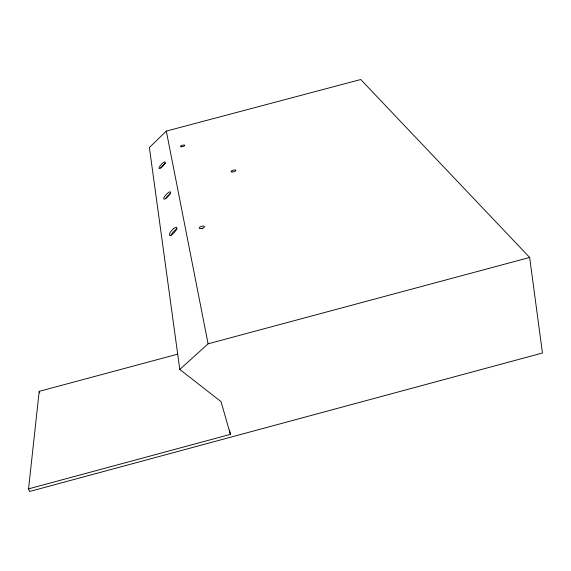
<?xml version="1.0" encoding="UTF-8"?>
<svg xmlns="http://www.w3.org/2000/svg" width="571" height="571" viewBox="0 0 571 571"><rect width="100%" height="100%" fill="white"/><g stroke="black" fill="none" stroke-linecap="round" stroke-linejoin="round"><path stroke-width="0.86" d="M28.55 488.869L230.399 434.374L221.034 401.613L179.786 369.437L149.381 147.511L166.318 131.102L360.736 79.512L529.652 257.45L542.45 353.014L29.578 491.488L28.55 488.869L39.185 391.356L177.752 354.134M179.786 369.437L208.094 343.813L529.652 257.45M39.185 391.356L39.763 392.927M229.521 430.07L230.399 434.374M166.318 131.102L208.094 343.813M202.262 228.721A2.719 1.042 -15.2 0 1 202.948 228.571M165.519 198.836A4.846 1.37 -47.1 0 1 170.101 193.776M170.986 235.766A5.296 1.634 -47.5 0 1 174.291 230.905L175.268 230.049A5.296 1.634 -47.5 0 1 177.06 228.935M161.093 167.638A4.468 1.163 -46.8 0 1 165.561 163.349M173.663 228.578L172.685 229.442A5.303 1.627 -47.5 0 0 169.88 235.395A5.303 1.627 -47.5 0 0 176.246 229.806A5.303 1.627 -47.5 0 0 173.663 228.578M181.706 146.761A2.198 0.671 -15 0 0 184.754 145.348A2.198 0.671 -15 0 0 181.428 145.626A2.198 0.671 -15 0 0 181.706 146.761M232.019 171.978A2.427 0.828 -14.3 0 0 235.816 170.579A2.427 0.828 -14.3 0 0 232.59 170.394A2.427 0.828 -14.3 0 0 232.019 171.978M200.735 228.536A2.727 1.035 -15.2 0 0 204.475 226.601A2.727 1.035 -15.2 0 0 200.314 226.787A2.727 1.035 -15.2 0 0 200.735 228.536M165.683 198.544A4.853 1.363 -47.1 0 0 170.586 192.191A4.853 1.363 -47.1 0 0 165.183 195.689A4.853 1.363 -47.1 0 0 165.683 198.544M160.758 167.945A4.475 1.163 -46.8 0 0 165.297 162.157A4.475 1.163 -46.8 0 0 160.33 165.519A4.475 1.163 -46.8 0 0 160.758 167.945"/></g></svg>
